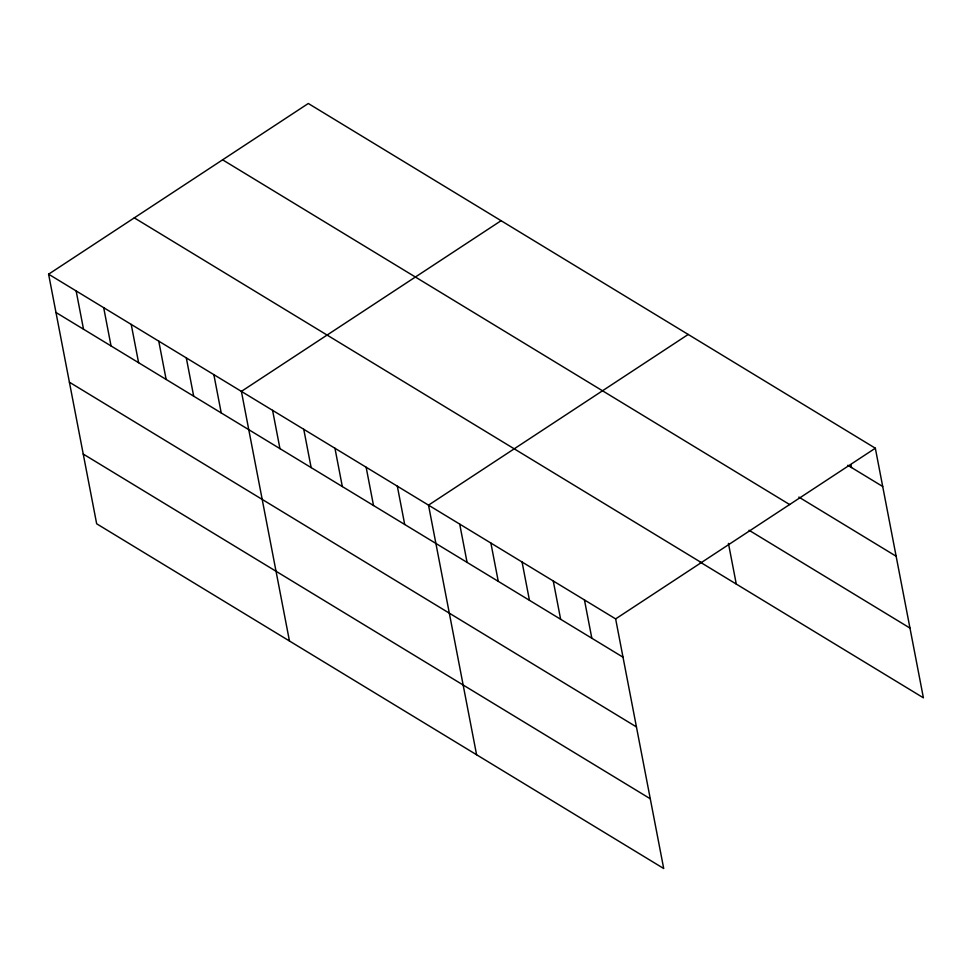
<?xml version="1.0" encoding="UTF-8"?>
<svg xmlns="http://www.w3.org/2000/svg" width="972" height="972" viewBox="0 0 972 972"><rect width="100%" height="100%" fill="white"/><g stroke="black" fill="none" stroke-linecap="round" stroke-linejoin="round"><path stroke-width="1.46" d="M48.6 274.189L615.64 618.897L663.706 868.506L96.665 523.787L48.6 274.189L308.294 103.494L875.335 448.214L923.4 697.811L700.095 562.071M501.09 220.705L241.396 391.388L289.462 640.998M688.212 334.453L428.518 505.148L476.584 754.746M615.64 618.897L875.335 448.214M847.778 465.272L882.71 486.498M798.838 497.081L896.135 556.239M222.6 159.821L789.629 504.541M749.048 530.25L909.974 628.082M134.294 217.862L701.334 562.569M55.975 312.474L623.016 657.193M69.401 382.203L636.441 726.922M83.24 454.058L650.28 798.765M850.95 464.592L851.521 467.544M728.441 543.384L736.278 584.063M584.451 599.943L591.827 638.227M553.262 580.977L560.637 619.273M522.073 562.023L529.448 600.307M490.884 543.056L498.259 581.353M459.707 524.102L467.07 562.387M397.329 486.182L404.704 524.479M366.14 467.228L373.515 505.513M334.951 448.262L342.326 486.559M303.762 429.308L311.137 467.593M272.585 410.342L279.948 448.639M213.852 374.645L221.227 412.93M186.308 357.903L193.683 396.187M158.764 341.16L166.139 379.445M131.22 324.417L138.595 362.702M103.688 307.674L111.051 345.959M76.144 290.932L83.519 329.216"/></g></svg>
